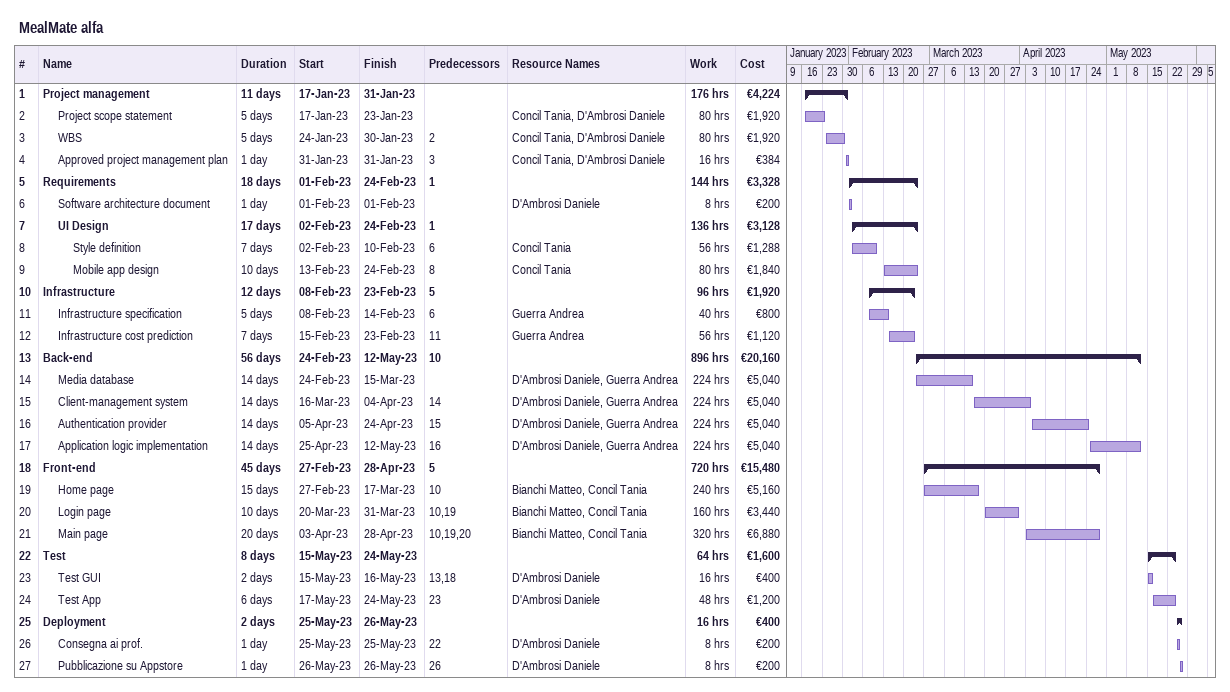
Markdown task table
MealMate alfa

| ID | Level | Task | Duration | Start | Finish | Predecessors | Resources | Work (h) | Cost (€) |
|---|---|---|---|---|---|---|---|---|---|
| 1 | 1 | **Project management** | 11d | 2023-01-17 | 2023-01-31 |  |  | 176 | 4224 |
| 2 | 2 | Project scope statement | 5d | 2023-01-17 | 2023-01-23 |  | Concil Tania, D'Ambrosi Daniele | 80 | 1920 |
| 3 | 2 | WBS | 5d | 2023-01-24 | 2023-01-30 | 2 | Concil Tania, D'Ambrosi Daniele | 80 | 1920 |
| 4 | 2 | Approved project management plan | 1d | 2023-01-31 | 2023-01-31 | 3 | Concil Tania, D'Ambrosi Daniele | 16 | 384 |
| 5 | 1 | **Requirements** | 18d | 2023-02-01 | 2023-02-24 | 1 |  | 144 | 3328 |
| 6 | 2 | Software architecture document | 1d | 2023-02-01 | 2023-02-01 |  | D'Ambrosi Daniele | 8 | 200 |
| 7 | 2 | **UI Design** | 17d | 2023-02-02 | 2023-02-24 | 1 |  | 136 | 3128 |
| 8 | 3 | Style definition | 7d | 2023-02-02 | 2023-02-10 | 6 | Concil Tania | 56 | 1288 |
| 9 | 3 | Mobile app design | 10d | 2023-02-13 | 2023-02-24 | 8 | Concil Tania | 80 | 1840 |
| 10 | 1 | **Infrastructure** | 12d | 2023-02-08 | 2023-02-23 | 5 |  | 96 | 1920 |
| 11 | 2 | Infrastructure specification | 5d | 2023-02-08 | 2023-02-14 | 6 | Guerra Andrea | 40 | 800 |
| 12 | 2 | Infrastructure cost prediction | 7d | 2023-02-15 | 2023-02-23 | 11 | Guerra Andrea | 56 | 1120 |
| 13 | 1 | **Back-end** | 56d | 2023-02-24 | 2023-05-12 | 10 |  | 896 | 20160 |
| 14 | 2 | Media database | 14d | 2023-02-24 | 2023-03-15 |  | D'Ambrosi Daniele, Guerra Andrea | 224 | 5040 |
| 15 | 2 | Client-management system | 14d | 2023-03-16 | 2023-04-04 | 14 | D'Ambrosi Daniele, Guerra Andrea | 224 | 5040 |
| 16 | 2 | Authentication provider | 14d | 2023-04-05 | 2023-04-24 | 15 | D'Ambrosi Daniele, Guerra Andrea | 224 | 5040 |
| 17 | 2 | Application logic implementation | 14d | 2023-04-25 | 2023-05-12 | 16 | D'Ambrosi Daniele, Guerra Andrea | 224 | 5040 |
| 18 | 1 | **Front-end** | 45d | 2023-02-27 | 2023-04-28 | 5 |  | 720 | 15480 |
| 19 | 2 | Home page | 15d | 2023-02-27 | 2023-03-17 | 10 | Bianchi Matteo, Concil Tania | 240 | 5160 |
| 20 | 2 | Login page | 10d | 2023-03-20 | 2023-03-31 | 10, 19 | Bianchi Matteo, Concil Tania | 160 | 3440 |
| 21 | 2 | Main page | 20d | 2023-04-03 | 2023-04-28 | 10, 19, 20 | Bianchi Matteo, Concil Tania | 320 | 6880 |
| 22 | 1 | **Test** | 8d | 2023-05-15 | 2023-05-24 |  |  | 64 | 1600 |
| 23 | 2 | Test GUI | 2d | 2023-05-15 | 2023-05-16 | 13, 18 | D'Ambrosi Daniele | 16 | 400 |
| 24 | 2 | Test App | 6d | 2023-05-17 | 2023-05-24 | 23 | D'Ambrosi Daniele | 48 | 1200 |
| 25 | 1 | **Deployment** | 2d | 2023-05-25 | 2023-05-26 |  |  | 16 | 400 |
| 26 | 2 | Consegna ai prof. | 1d | 2023-05-25 | 2023-05-25 | 22 | D'Ambrosi Daniele | 8 | 200 |
| 27 | 2 | Pubblicazione su Appstore | 1d | 2023-05-26 | 2023-05-26 | 26 | D'Ambrosi Daniele | 8 | 200 |
